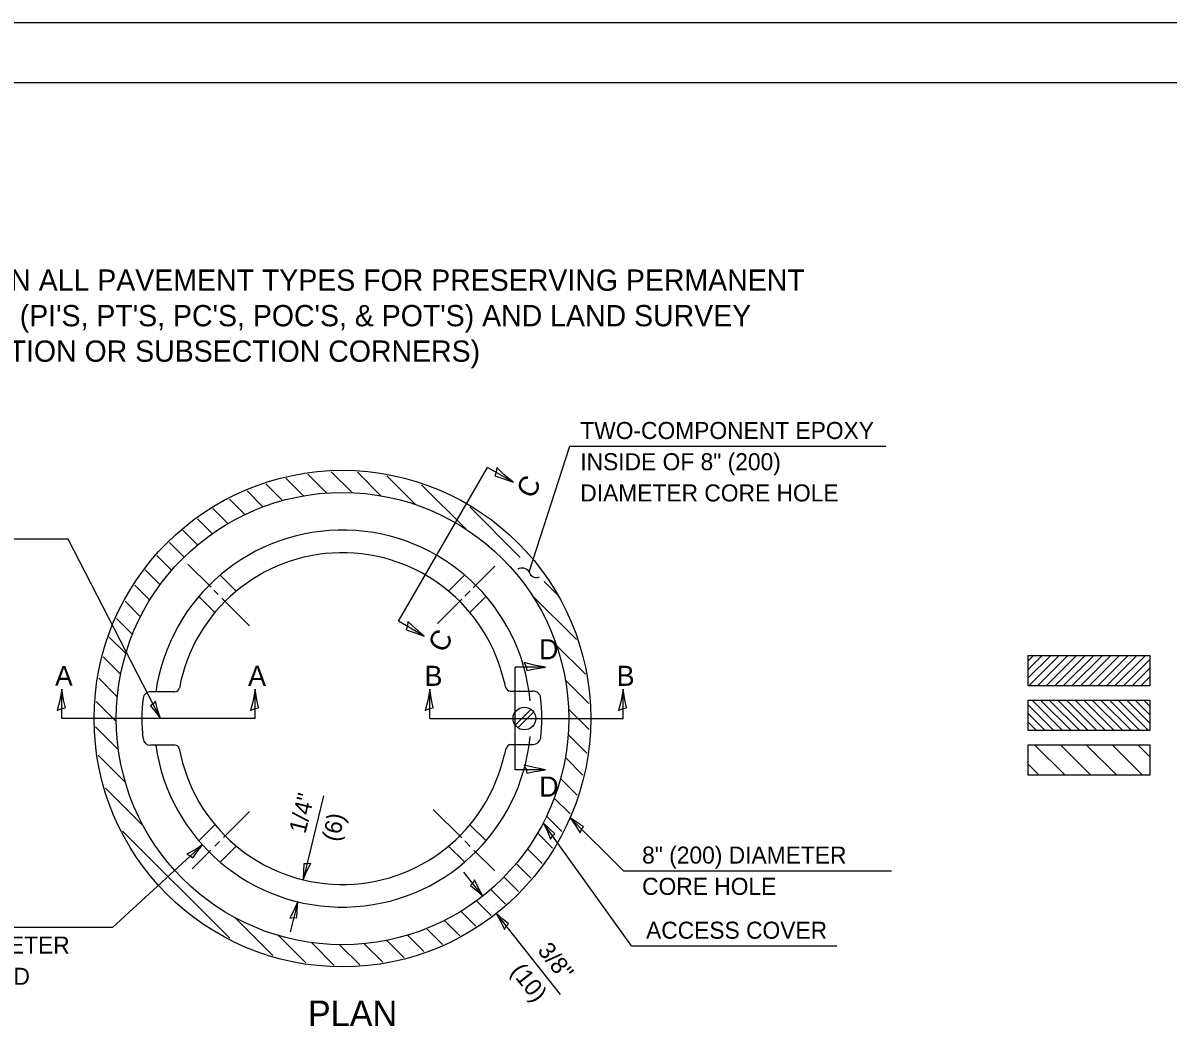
# Model space of a CAD drawing. Extents: x 99219 to 99899, y 99422 to 99862.
# Drawn here: x 99316.1 to 99507.6, y 99691.6 to 99861.8 of the extents above; entities that cross this region are included whole.
import ezdxf

# ---------------------------------------------------------------- set-up
doc = ezdxf.new("R2010")
doc.units = 0
for name, color, linetype in [('Design_EX_Roadway Dimensions', 7, 'Continuous'), ('Design_PR_Railroad Track', 7, 'Continuous'), ('Design_PR_Roadway Dimensions', 7, 'Continuous'), ('Design_PR_Roadway Notes', 7, 'Continuous'), ('Drainage_PR_Adjustment Items', 7, 'Continuous'), ('Level 43', 7, 'Continuous'), ('Level 8', 7, 'Continuous'), ('Removal_Items', 7, 'Continuous'), ('Sheets_50 Reference Boundary', 7, 'Continuous'), ('Sheets_General Details', 7, 'Continuous'), ('Sheets_Printer Plotting Border', 7, 'Continuous'), ('Topo_Building', 7, 'Continuous'), ('Topo_NonHighway Improvements', 7, 'Continuous')]:
    doc.layers.add(name, color=color, linetype=linetype)

msp = doc.modelspace()

# ---------------------------------------------------------------- linework, layer by layer
at = {"layer": 'Design_PR_Railroad Track'}
for points in [[(99488.49, 99743.39), (99484.2, 99747.68)], [(99489.93, 99743.39), (99484.84, 99748.48)], [(99491.37, 99743.39), (99486.28, 99748.48)], [(99492.81, 99743.39), (99487.72, 99748.48)], [(99494.25, 99743.39), (99489.16, 99748.48)], [(99495.69, 99743.39), (99490.6, 99748.48)], [(99497.13, 99743.39), (99492.04, 99748.48)], [(99498.57, 99743.39), (99493.48, 99748.48)], [(99500.01, 99743.39), (99494.92, 99748.48)], [(99501.45, 99743.39), (99496.36, 99748.48)], [(99502.89, 99743.39), (99497.79, 99748.48)], [(99504.33, 99743.39), (99499.23, 99748.48)], [(99504.56, 99744.59), (99500.67, 99748.48)], [(99504.56, 99746.03), (99502.11, 99748.48)], [(99504.56, 99747.47), (99503.56, 99748.48)], [(99487.05, 99743.39), (99484.2, 99746.24)], [(99485.61, 99743.39), (99484.2, 99744.8)]]:
    msp.add_lwpolyline(points, dxfattribs=at)
at = {"layer": 'Design_PR_Roadway Notes'}
for p, q in [((99400.73, 99769.92), (99407.54, 99790.97)), ((99407.54, 99790.97), (99460.41, 99790.97)), ((99378.89, 99761.66), (99393.76, 99787.41)), ((99398.04, 99784.94), (99393.76, 99787.41)), ((99323.61, 99775.42), (99287.04, 99775.42)), ((99339.06, 99745.38), (99323.61, 99775.42)), ((99383.17, 99759.19), (99378.89, 99761.66)), ((99398.37, 99736.83), (99398.37, 99754)), ((99403.48, 99754), (99398.37, 99754)), ((99322.56, 99745.38), (99322.56, 99750.32)), ((99354.88, 99745.38), (99354.88, 99750.32)), ((99384.11, 99745.38), (99384.11, 99750.32)), ((99416.43, 99745.38), (99416.43, 99750.32)), ((99354.88, 99745.38), (99322.56, 99745.38)), ((99384.11, 99745.38), (99416.43, 99745.38)), ((99403.48, 99736.83), (99398.37, 99736.83)), ((99417.87, 99707.36), (99403.09, 99727.96)), ((99416.51, 99719.93), (99407.58, 99728.79)), ((99346.09, 99724.24), (99331.02, 99710.45)), ((99416.51, 99719.93), (99461.33, 99719.93)), ((99331.02, 99710.45), (99288.64, 99710.45)), ((99417.87, 99707.36), (99452.19, 99707.36))]:
    msp.add_line(p, q, dxfattribs=at)
for points in [[(99395.33, 99787.37), (99395.23, 99786.63), (99395, 99786), (99396.34, 99785.56), (99398.04, 99784.94), (99396.56, 99786.19)], [(99380.46, 99761.62), (99380.37, 99760.88), (99380.14, 99760.25), (99381.47, 99759.81), (99383.17, 99759.19), (99381.7, 99760.44)], [(99399.92, 99754.74), (99400.21, 99754.06), (99400.32, 99753.4), (99401.7, 99753.69), (99403.48, 99754), (99401.58, 99754.34)], [(99321.81, 99746.76), (99322.5, 99747.05), (99323.15, 99747.16), (99322.87, 99748.54), (99322.56, 99750.32), (99322.21, 99748.42)], [(99354.14, 99746.76), (99354.82, 99747.05), (99355.48, 99747.16), (99355.19, 99748.54), (99354.88, 99750.32), (99354.54, 99748.42)], [(99383.36, 99746.76), (99384.05, 99747.05), (99384.7, 99747.16), (99384.42, 99748.54), (99384.11, 99750.32), (99383.76, 99748.42)], [(99415.69, 99746.76), (99416.37, 99747.05), (99417.03, 99747.16), (99416.74, 99748.54), (99416.43, 99750.32), (99416.09, 99748.42)], [(99338.25, 99748.3), (99337.86, 99747.83), (99337.41, 99747.5), (99338.15, 99746.58), (99339.06, 99745.38), (99338.59, 99746.92)], [(99399.92, 99737.58), (99400.21, 99736.89), (99400.32, 99736.23), (99401.7, 99736.52), (99403.48, 99736.83), (99401.58, 99737.18)], [(99404.32, 99725.18), (99404.64, 99725.71), (99405.03, 99726.11), (99404.16, 99726.9), (99403.09, 99727.96), (99403.78, 99726.5)], [(99409.25, 99726.26), (99409.48, 99726.84), (99409.8, 99727.29), (99408.81, 99727.93), (99407.58, 99728.79), (99408.5, 99727.47)], [(99343.48, 99722.7), (99344.05, 99722.44), (99344.48, 99722.1), (99345.17, 99723.05), (99346.09, 99724.24), (99344.73, 99723.39)]]:
    msp.add_lwpolyline(points, close=True, dxfattribs=at)
for centre, radius, start, end in [((99399.55, 99769.17), 1.39, 32.7161, 121.5072), ((99401.95, 99770.23), 1.26, 193.8375, 294.6634)]:
    msp.add_arc(centre, radius, start, end, dxfattribs=at)
at = {"layer": 'Drainage_PR_Adjustment Items'}
for points in [[(99362.99, 99782.66), (99360.05, 99785.6)], [(99366.84, 99783.13), (99363.69, 99786.28)], [(99371.1, 99783.19), (99367.64, 99786.65)], [(99375.94, 99782.67), (99372, 99786.61)], [(99381.74, 99781.19), (99376.91, 99786.02)], [(99356.2, 99780.81), (99353.54, 99783.48)], [(99359.46, 99781.87), (99356.68, 99784.65)], [(99390.17, 99777.08), (99382.74, 99784.51)], [(99353.17, 99779.52), (99350.59, 99782.11)], [(99350.35, 99778.03), (99347.82, 99780.55)], [(99399.22, 99772.35), (99390.78, 99780.79)], [(99347.72, 99776.33), (99345.24, 99778.82)], [(99345.28, 99774.46), (99342.82, 99776.92)], [(99343.01, 99772.41), (99340.56, 99774.86)], [(99340.91, 99770.19), (99338.46, 99772.64)], [(99339, 99767.78), (99336.52, 99770.26)], [(99405.54, 99766.02), (99403.25, 99768.31)], [(99337.26, 99765.21), (99334.75, 99767.72)], [(99335.71, 99762.43), (99333.14, 99765)], [(99408.62, 99758.63), (99401.2, 99766.05)], [(99334.36, 99759.46), (99331.72, 99762.1)], [(99333.25, 99756.26), (99330.5, 99759.01)], [(99410.13, 99752.8), (99405.31, 99757.62)], [(99332.38, 99752.8), (99329.5, 99755.69)], [(99331.83, 99749.04), (99328.74, 99752.13)], [(99410.72, 99747.88), (99406.79, 99751.82)], [(99504.46, 99750.85), (99504.56, 99750.94)], [(99331.65, 99744.9), (99328.28, 99748.26)], [(99410.76, 99743.53), (99407.3, 99746.98)], [(99332, 99740.23), (99328.21, 99744.02)], [(99410.4, 99739.58), (99407.25, 99742.73)], [(99490.36, 99735.92), (99485.27, 99741.01)], [(99494.68, 99735.92), (99489.59, 99741.01)], [(99499, 99735.92), (99493.91, 99741.01)], [(99503.32, 99735.92), (99498.23, 99741.01)], [(99504.56, 99739), (99502.55, 99741.01)], [(99333.18, 99734.73), (99328.64, 99739.27)], [(99409.71, 99735.94), (99406.78, 99738.88)], [(99486.05, 99735.92), (99484.2, 99737.77)], [(99336.2, 99727.39), (99329.86, 99733.73)], [(99408.77, 99732.57), (99405.99, 99735.35)], [(99407.6, 99729.42), (99404.93, 99732.08)], [(99406.22, 99726.47), (99403.64, 99729.06)], [(99350.65, 99708.62), (99332.73, 99726.55)], [(99404.66, 99723.71), (99402.14, 99726.24)], [(99402.93, 99721.13), (99400.45, 99723.61)], [(99401.03, 99718.7), (99398.58, 99721.16)], [(99398.97, 99716.45), (99396.52, 99718.89)], [(99396.76, 99714.34), (99394.3, 99716.8)], [(99394.38, 99712.41), (99391.9, 99714.88)], [(99391.83, 99710.63), (99389.32, 99713.14)], [(99357.84, 99705.75), (99351.51, 99712.09)], [(99389.11, 99709.03), (99386.55, 99711.6)], [(99363.38, 99704.53), (99358.85, 99709.06)], [(99383.12, 99706.39), (99380.37, 99709.13)], [(99386.22, 99707.61), (99383.57, 99710.25)], [(99368.14, 99704.09), (99364.34, 99707.89)], [(99372.38, 99704.17), (99369.01, 99707.54)], [(99376.24, 99704.63), (99373.15, 99707.71)], [(99379.81, 99705.38), (99376.92, 99708.27)], [(99376.24, 99704.63), (99376.24, 99704.63)]]:
    msp.add_lwpolyline(points, dxfattribs=at)
at = {"layer": 'Level 43'}
for p, q in [((99366.34, 99732.48), (99362.91, 99718.42)), ((99392.96, 99715.69), (99389.82, 99719.67)), ((99362.01, 99714.74), (99360.78, 99709.69)), ((99405.99, 99699.2), (99395.22, 99712.82))]:
    msp.add_line(p, q, dxfattribs=at)
for points in [[(99364.22, 99721.16), (99363.61, 99721.06), (99363.05, 99721.1), (99363.01, 99719.92), (99362.91, 99718.42), (99363.56, 99719.89)], [(99391.61, 99718.4), (99391.31, 99717.86), (99390.94, 99717.45), (99391.84, 99716.69), (99392.96, 99715.69), (99392.2, 99717.11)], [(99360.7, 99712.01), (99361.31, 99712.11), (99361.87, 99712.07), (99361.91, 99713.24), (99362.01, 99714.75), (99361.36, 99713.27)], [(99396.58, 99710.11), (99396.87, 99710.65), (99397.25, 99711.06), (99396.35, 99711.82), (99395.22, 99712.82), (99395.98, 99711.4)]]:
    msp.add_lwpolyline(points, close=True, dxfattribs=at)
at = {"layer": 'Level 8'}
for p, q in [((99341.46, 99749.88), (99337.5, 99749.88)), ((99397.56, 99749.98), (99401.3, 99749.98)), ((99398.39, 99744.29), (99401.02, 99746.92)), ((99398.83, 99743.84), (99401.47, 99746.48)), ((99341.51, 99740.93), (99337.39, 99740.93)), ((99397.63, 99741.06), (99401.41, 99741.06))]:
    msp.add_line(p, q, dxfattribs=at)
for points in [[(99484.2, 99750.85), (99484.2, 99755.94), (99504.56, 99755.94), (99504.56, 99750.85)], [(99484.2, 99743.39), (99484.2, 99748.48), (99504.56, 99748.48), (99504.56, 99743.39)], [(99484.2, 99735.92), (99484.2, 99741.01), (99504.56, 99741.01), (99504.56, 99735.92)]]:
    msp.add_lwpolyline(points, close=True, dxfattribs=at)
for centre, radius in [((99369.5, 99745.38), 41.54), ((99369.5, 99745.38), 37.84), ((99399.93, 99745.38), 1.89)]:
    msp.add_circle(centre, radius, dxfattribs=at)
for centre, radius, start, end in [((99369.5, 99745.38), 27.75, 12.5212, 169.4149), ((99399.84, 99751.81), 3.28, 187.2836, 202.0113), ((99337.4, 99748.62), 1.26, 85.5402, 173.2641), ((99341.5, 99750.6), 0.721, 266.4504, 350.6205), ((99397.66, 99750.89), 0.915, 199.5912, 263.3489), ((99401.4, 99748.72), 1.26, 6.7359, 94.4598), ((99364.01, 99745.37), 28.07, 173.0012, 186.7858), ((99374.79, 99745.48), 28.07, 353.2142, 6.9988), ((99337.39, 99742.19), 1.26, 187.1393, 271.2641), ((99401.41, 99742.32), 1.26, 268.7359, 352.8607), ((99341.51, 99740.22), 0.705, 10.445, 90), ((99369.5, 99745.38), 27.75, 190.445, 347.4831), ((99399.84, 99738.95), 3.28, 153.2826, 172.7163), ((99397.85, 99740.09), 1, 102.5418, 160.2504)]:
    msp.add_arc(centre, radius, start, end, dxfattribs=at)
at = {"layer": 'Removal_Items'}
for points in [[(99484.2, 99752.18), (99487.96, 99755.94)], [(99484.2, 99753.62), (99486.52, 99755.94)], [(99484.2, 99755.06), (99485.08, 99755.94)], [(99484.31, 99750.85), (99489.4, 99755.94)], [(99485.75, 99750.85), (99490.84, 99755.94)], [(99487.19, 99750.85), (99492.28, 99755.94)], [(99488.63, 99750.85), (99493.72, 99755.94)], [(99490.07, 99750.85), (99495.16, 99755.94)], [(99491.51, 99750.85), (99496.6, 99755.94)], [(99492.95, 99750.85), (99498.04, 99755.94)], [(99494.39, 99750.85), (99499.48, 99755.94)], [(99495.83, 99750.85), (99500.92, 99755.94)], [(99497.27, 99750.85), (99502.35, 99755.94)], [(99498.71, 99750.85), (99503.79, 99755.94)], [(99500.15, 99750.85), (99504.56, 99755.26)], [(99501.59, 99750.85), (99504.56, 99753.82)], [(99503.02, 99750.85), (99504.56, 99752.38)]]:
    msp.add_lwpolyline(points, dxfattribs=at)
at = {"layer": 'Sheets_50 Reference Boundary'}
msp.add_lwpolyline([(99259.35, 99851.78), (99889.35, 99851.78), (99889.35, 99451.78), (99259.35, 99451.78)], close=True, dxfattribs=at)
at = {"layer": 'Sheets_General Details'}
msp.add_line((99899.35, 99861.78), (99219.35, 99861.78), dxfattribs=at)
msp.add_lwpolyline([(99259.35, 99851.78), (99889.35, 99851.78), (99889.35, 99431.78), (99259.35, 99431.78)], close=True, dxfattribs=at)
at = {"layer": 'Sheets_Printer Plotting Border'}
msp.add_lwpolyline([(99219.35, 99421.78), (99899.35, 99421.78), (99899.35, 99861.78), (99219.35, 99861.78)], close=True, dxfattribs=at)
at = {"layer": 'Topo_Building'}
for p, q in [((99347.52, 99767.35), (99343.65, 99771.23)), ((99391.37, 99767.25), (99394.97, 99770.86)), ((99348.72, 99766.16), (99347.99, 99766.88)), ((99389.99, 99765.88), (99390.86, 99766.75)), ((99353.96, 99760.91), (99349.33, 99765.54)), ((99385.38, 99761.27), (99389.48, 99765.37)), ((99349.61, 99725.49), (99353.93, 99729.82)), ((99384.69, 99730.19), (99389.47, 99725.41)), ((99348.13, 99724.02), (99348.95, 99724.84)), ((99389.98, 99724.9), (99390.88, 99723.99)), ((99344.35, 99720.23), (99347.47, 99723.35)), ((99391.5, 99723.37), (99394.93, 99719.95))]:
    msp.add_line(p, q, dxfattribs=at)
at = {"layer": 'Topo_NonHighway Improvements'}
for p, q in [((99351.75, 99766.7), (99349.05, 99769.39)), ((99387.24, 99766.7), (99389.94, 99769.39)), ((99348.18, 99763.13), (99345.48, 99765.82)), ((99390.82, 99763.14), (99393.52, 99765.84)), ((99348.18, 99727.63), (99345.49, 99724.95)), ((99390.82, 99727.62), (99393.51, 99724.94)), ((99351.74, 99724.06), (99349.06, 99721.38)), ((99387.25, 99724.06), (99389.95, 99721.36))]:
    msp.add_line(p, q, dxfattribs=at)
for start, end in [(5.4486, 171.7934), (188.1036, 354.535)]:
    msp.add_arc((99369.5, 99745.38), 31.54, start, end, dxfattribs=at)

# ---------------------------------------------------------------- texts
at = {"layer": 'Design_EX_Roadway Dimensions'}
for s, p in [('TO BE INSTALLED IN ALL PAVEMENT TYPES FOR PRESERVING PERMANENT', (99269.72, 99816.96)), ("SURVEY MARKERS (PI'S, PT'S, PC'S, POC'S, & POT'S) AND LAND SURVEY", (99269.72, 99811.02)), ('MONUMENTS (SECTION OR SUBSECTION CORNERS)', (99269.72, 99805.08))]:
    msp.add_text(s, height=3.5625, dxfattribs=at).set_placement(p)
at = {"layer": 'Design_PR_Roadway Dimensions'}
for s, rotation, p in [('1/4"', 76.272, (99363.29, 99726)), ('(6)', 76.272, (99368.83, 99724.65)), ('3/8"', 308.3125, (99402.01, 99706.53)), ('(10)', 308.3125, (99397.51, 99703.04))]:
    msp.add_text(s, height=2.85, rotation=rotation, dxfattribs=at).set_placement(p)
at = {"layer": 'Design_PR_Roadway Notes'}
for s, height, p in [('TWO-COMPONENT EPOXY', 2.85, (99409.28, 99792.16)), ('INSIDE OF 8" (200)', 2.85, (99409.28, 99786.93)), ('DIAMETER CORE HOLE', 2.85, (99409.28, 99781.71)), ('D', 3.36, (99402.38, 99755.3)), ('A', 3.29, (99321.44, 99750.89)), ('A', 3.36, (99353.72, 99750.86)), ('B', 3.36, (99383.23, 99750.86)), ('B', 3.36, (99415.36, 99750.86)), ('D', 3.36, (99402.41, 99732.33)), ('8" (200) DIAMETER', 2.85, (99419.62, 99721.12)), ('CORE HOLE', 2.85, (99419.62, 99715.89)), ('ACCESS COVER', 2.85, (99420.28, 99708.55)), ('3/8" (10) DIAMETER', 2.85, (99288.64, 99706.06)), ('TO BE DRILLED', 2.85, (99288.64, 99700.84)), ('PLAN', 4.275, (99363.72, 99693.92))]:
    msp.add_text(s, height=height, dxfattribs=at).set_placement(p)
for rotation, p in [(60.0212, (99401.28, 99781.97)), (59.9965, (99386.52, 99756.19))]:
    msp.add_text('C', height=3.36, rotation=rotation, dxfattribs=at).set_placement(p)

doc.saveas('drawing.dxf')
